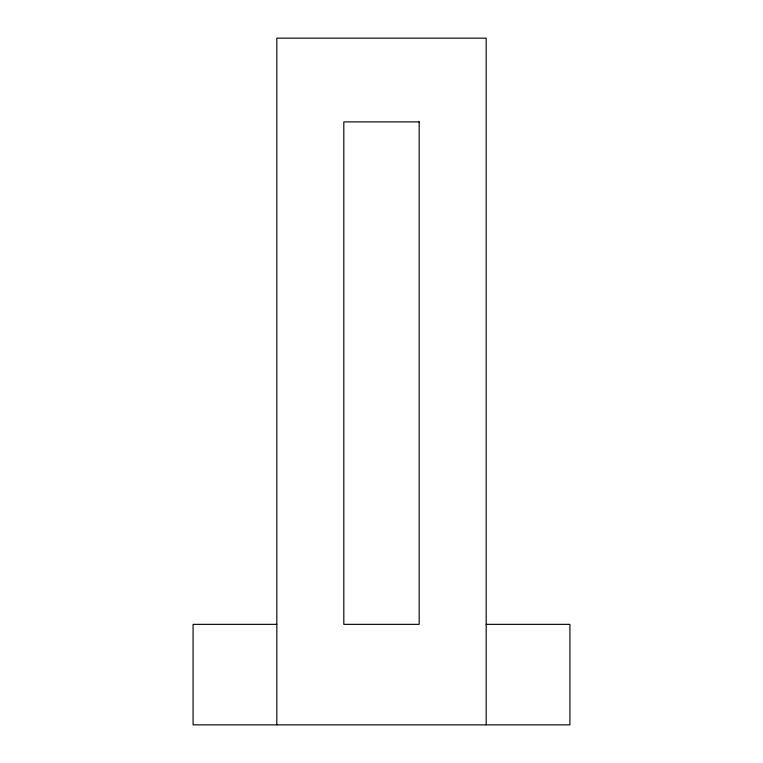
<?xml version="1.0" encoding="UTF-8"?>
<svg xmlns="http://www.w3.org/2000/svg" width="763" height="763" viewBox="0 0 763 763"><rect width="100%" height="100%" fill="white"/><g stroke="black" fill="none" stroke-linecap="round" stroke-linejoin="round"><path stroke-width="1.14" d="M276.816 624.353L193.077 624.353L193.077 724.85L569.923 724.85L569.923 624.353L486.184 624.353M486.184 724.85L486.184 38.15L276.816 38.15L276.816 724.85M419.183 121.889L343.817 121.889L343.817 624.353L419.183 624.353L419.183 121.889"/></g></svg>
